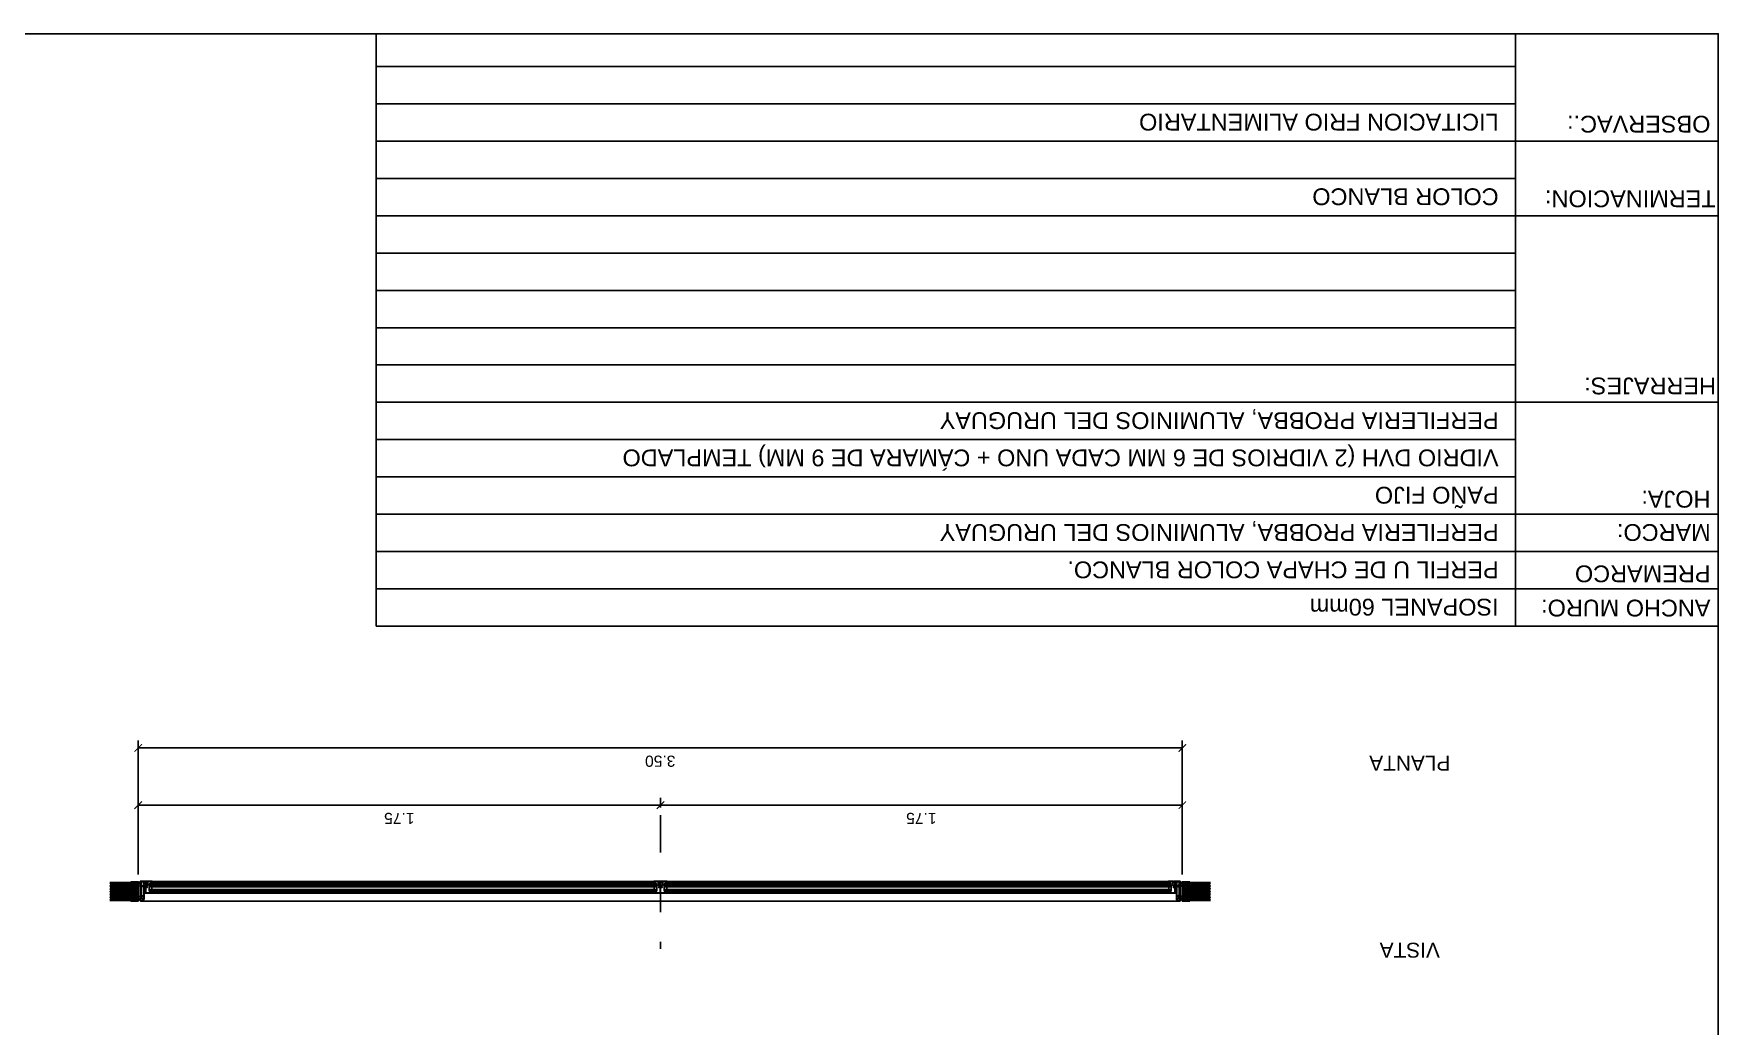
# Model space of a CAD drawing. Header units: millimetres. Extents: x -108.9 to -34.4, y 209.3 to 216.5.
# Drawn here: x -40.05 to -34.41, y 213.15 to 216.48 of the extents above; entities that cross this region are included whole.
import ezdxf

# ---------------------------------------------------------------- set-up
doc = ezdxf.new("R2010")
doc.units = ezdxf.units.MM
doc.linetypes.add('CENTER', pattern=[2, 1.25, -0.25, 0.25, -0.25])
for name, color, linetype in [('25-cotas', 140, 'Continuous'), ('Carpinteria', 1, 'Continuous'), ('PERFILES', 2, 'Continuous'), ('SOLID', 253, 'Continuous'), ('TXT', 3, 'Continuous'), ('V-00', 8, 'Continuous'), ('V-01', 1, 'Continuous')]:
    doc.layers.add(name, color=color, linetype=linetype)
doc.styles.add('arial', font='arial.ttf')
doc.styles.add('DIM', font='arial.ttf')
doc.styles.get("Standard").update_dxf_attribs({"font": 'arial.ttf'})
doc.dimstyles.new('Cota-025', dxfattribs={"dimscale": 25, "dimtxt": 0.0015, "dimasz": 0.001, "dimexe": 0.001, "dimexo": 0.001, "dimgap": 0.001, "dimtad": 1, "dimzin": 4, "dimdsep": 46, "dimtxsty": 'DIM', "dimblk1": 'ARCHTICK', "dimblk2": 'ARCHTICK', "dimsah": 1, "dimcen": 0.0005, "dimclrd": 15, "dimclre": 9, "dimclrt": 140, "dimaunit": 1, "dimadec": 0, "dimazin": 0, "dimtfac": 1, "dimtix": 1, "dimtofl": 0, "dimtmove": 2, "dimatfit": 3, "dimldrblk": 'DOT', "dimfxl": 1, "dimtolj": 1, "dimtzin": 4, "dimarcsym": 0})
pattern_1 = [(360, (-38.10148987, 213.93757227), (0.00021875, 0.0004375), [0, -0.0004375])]
pattern_2 = [(270, (0, 0), (0.002749630645, -0.0047625), [0.003175, -0.00635]), (30, (0, 0), (0.002749630663, 0.00476249999), [0.003175, -0.00635]), (330, (0, 0), (0.005499261308, -1e-11), [-0.00635, 0.003175])]

# ---------------------------------------------------------------- blocks, each defined once
blk = doc.blocks.new('11362366')
at = {"layer": 'PERFILES'}
for points in [[(375.2, 97.6, 0.017126), (374.9, 100.5, 0.051213), (373.6, 105.3, 0.067048), (372.1, 108.1, 0.236888), (368.5, 110), (350.2, 110, -0.414214), (349.2, 111), (349.2, 136.9, 0.310312), (348.9, 137.2), (345.5, 137.2, 0.414214), (345.2, 136.9), (345.2, 135.9, 0.414214), (346.1, 135), (346.1, 135.7, -0.414214), (346.4, 136), (347.9, 136, -0.414214), (348.2, 135.7), (348.2, 130.8, -0.414214), (347.9, 130.5), (346.4, 130.5, -0.414214), (346.1, 130.8), (346.1, 131.5, 0.414214), (345.2, 130.6), (345.2, 129.5, 0.414214), (345.5, 129.2), (347.8, 129.2, -0.414214), (348.1, 128.9), (348.1, 115.2), (334.8, 115.2), (334.5, 115.5), (334.2, 115.2), (333.2, 115.2), (332.9, 115.5), (332.6, 115.2), (330.5, 115.2, -0.414214), (330.2, 115.5), (330.2, 119.9, 0.414214), (329.9, 120.2), (327.9, 120.2, 0.198912), (327.6, 120.1), (326.9, 119.4, 0.188115), (326.7, 118.9, 0.376845), (327.4, 118.2), (328.6, 118.2, -0.414214), (328.9, 117.9), (328.9, 115.5, -0.414214), (328.6, 115.2), (310.8, 115.2, -0.414214), (310.5, 115.5), (310.5, 117.9, -0.414214), (310.8, 118.2), (312, 118.2, 0.380473), (312.7, 118.9), (312.7, 118.9, 0.188115), (312.5, 119.4), (311.8, 120.1, 0.198912), (311.6, 120.2), (309.5, 120.2, 0.414214), (309.2, 119.9), (309.2, 97.3), (316.1, 97.3), (316.1, 91.3), (311.2, 91.3), (311.2, 90.2), (317.2, 90.2), (317.2, 90.7), (319.2, 90.7), (319.2, 91.8), (317.2, 91.8), (317.2, 97.3), (324.4, 97.3), (324.7, 97), (325, 97.3), (325.5, 97.3), (325.8, 97), (326.1, 97.3), (357.2, 97.3), (358.4, 97.3), (358.7, 97), (359, 97.3), (359.5, 97.3), (359.8, 97), (360.1, 97.3), (367.2, 97.3), (367.2, 91.8), (365.2, 91.8), (365.2, 90.7), (367.2, 90.7), (367.2, 90.2), (373.2, 90.2), (373.2, 91.3), (368.3, 91.3), (368.3, 97.3), (374.9, 97.3, 0.439514)], [(311.3, 114.1), (310.3, 113.1), (310.3, 110), (312.5, 110), (312.5, 108.9), (310.3, 108.9), (310.3, 98.4), (357.2, 98.4), (374.1, 98.4, 0.011867), (373.8, 100.3, 0.051213), (372.6, 104.9, 0.067), (371.2, 107.4, 0.236741), (368.5, 108.9), (368.2, 108.9), (368.2, 107.5), (367.1, 107.5), (367.1, 108.9), (348.1, 108.9), (348.1, 113.1), (347.1, 114.1)]]:
    blk.add_lwpolyline(points, format="xyb", close=True, dxfattribs=at)
blk = doc.blocks.new('_ArchTick')
at = {"color": 0, "linetype": 'ByBlock', "const_width": 0.15}
blk.add_lwpolyline([(-0.5, -0.5), (0.5, 0.5)], dxfattribs=at)
blk = doc.blocks.new('*D37')
at = {"layer": '25-cotas', "color": 9, "lineweight": -2, "transparency": 16777216}
for p, q in [((-39.7033, 213.6589), (-39.7033, 214.1079)), ((-36.2033, 213.6589), (-36.2033, 214.1079))]:
    blk.add_line(p, q, dxfattribs=at)
at = {"layer": '25-cotas', "color": 15, "lineweight": -2, "transparency": 16777216}
blk.add_line((-36.2033, 214.0829), (-39.7033, 214.0829), dxfattribs=at)
at = {"layer": 'DEFPOINTS', "color": 0, "transparency": 16777216}
for p in [(-39.7033, 214.0829), (-39.7033, 213.6339), (-36.2033, 213.6339)]:
    blk.add_point(p, dxfattribs=at)
at = {"layer": '25-cotas', "color": 15, "lineweight": -2, "transparency": 16777216, "xscale": 0.025, "yscale": 0.025, "zscale": 0.025, "rotation": 180}
blk.add_blockref('_ArchTick', (-39.7033, 214.0829), dxfattribs=at)
at = {"layer": '25-cotas', "color": 15, "lineweight": -2, "transparency": 16777216, "xscale": 0.025, "yscale": 0.025, "zscale": 0.025}
blk.add_blockref('_ArchTick', (-36.2033, 214.0829), dxfattribs=at)
at = {"layer": '25-cotas', "color": 140, "transparency": 16777216, "insert": (-37.9533, 214.0387), "char_height": 0.0375, "attachment_point": 5, "rotation": 180, "style": 'DIM'}
blk.add_mtext('\\A1;3.50', dxfattribs=at)
blk = doc.blocks.new('_Dot')
at = {"color": 0, "linetype": 'ByBlock', "lineweight": -2}
blk.add_line((-0.5, 0), (-1, 0), dxfattribs=at)
at = {"color": 0, "linetype": 'ByBlock', "const_width": 0.5}
blk.add_lwpolyline([(-0.25, 0, 1), (0.25, 0, 1)], format="xyb", close=True, dxfattribs=at)
blk = doc.blocks.new('*D38')
at = {"layer": '25-cotas', "color": 9, "lineweight": -2, "transparency": 16777216}
for p, q in [((-39.7033, 213.9084), (-39.7033, 213.9161)), ((-37.9528, 213.883), (-37.9528, 213.9161))]:
    blk.add_line(p, q, dxfattribs=at)
at = {"layer": '25-cotas', "color": 15, "lineweight": -2, "transparency": 16777216}
blk.add_line((-37.9528, 213.8911), (-39.7033, 213.8911), dxfattribs=at)
at = {"layer": 'DEFPOINTS', "color": 0, "transparency": 16777216}
for p in [(-39.7033, 213.8911), (-39.7033, 213.8834), (-37.9528, 213.858)]:
    blk.add_point(p, dxfattribs=at)
at = {"layer": '25-cotas', "color": 15, "lineweight": -2, "transparency": 16777216, "xscale": 0.025, "yscale": 0.025, "zscale": 0.025, "rotation": 180}
blk.add_blockref('_ArchTick', (-39.7033, 213.8911), dxfattribs=at)
at = {"layer": '25-cotas', "color": 15, "lineweight": -2, "transparency": 16777216, "xscale": 0.025, "yscale": 0.025, "zscale": 0.025}
blk.add_blockref('_ArchTick', (-37.9528, 213.8911), dxfattribs=at)
at = {"layer": '25-cotas', "color": 140, "transparency": 16777216, "insert": (-38.828, 213.8469), "char_height": 0.0375, "attachment_point": 5, "rotation": 180, "style": 'DIM'}
blk.add_mtext('\\A1;1.75', dxfattribs=at)
blk = doc.blocks.new('*D39')
at = {"layer": '25-cotas', "color": 9, "lineweight": -2, "transparency": 16777216}
for p, q in [((-37.9528, 213.883), (-37.9528, 213.9161)), ((-36.2033, 213.883), (-36.2033, 213.9161))]:
    blk.add_line(p, q, dxfattribs=at)
at = {"layer": '25-cotas', "color": 15, "lineweight": -2, "transparency": 16777216}
blk.add_line((-37.9528, 213.8911), (-36.2033, 213.8911), dxfattribs=at)
at = {"layer": 'DEFPOINTS', "color": 0, "transparency": 16777216}
for p in [(-36.2033, 213.8911), (-37.9528, 213.858), (-36.2033, 213.858)]:
    blk.add_point(p, dxfattribs=at)
at = {"layer": '25-cotas', "color": 15, "lineweight": -2, "transparency": 16777216, "xscale": 0.025, "yscale": 0.025, "zscale": 0.025, "rotation": 180}
blk.add_blockref('_ArchTick', (-37.9528, 213.8911), dxfattribs=at)
at = {"layer": '25-cotas', "color": 15, "lineweight": -2, "transparency": 16777216, "xscale": 0.025, "yscale": 0.025, "zscale": 0.025}
blk.add_blockref('_ArchTick', (-36.2033, 213.8911), dxfattribs=at)
at = {"layer": '25-cotas', "color": 140, "transparency": 16777216, "insert": (-37.078, 213.8469), "char_height": 0.0375, "attachment_point": 5, "rotation": 180, "style": 'DIM'}
blk.add_mtext('\\A1;1.75', dxfattribs=at)

msp = doc.modelspace()

# ---------------------------------------------------------------- hatches: boundary and pattern name
at = {"layer": 'Carpinteria'}
h = msp.add_hatch(dxfattribs=at)
h.set_pattern_fill('DOTS', color=9, scale=0.007, angle=360, style=0)
h.set_pattern_definition([(360, (-39.82758987, 213.93757227), (0.00021875, 0.0004375), [0, -0.0004375])])
h.paths.add_polyline_path([(-39.6553, 213.601, -0.056079), (-39.6543, 213.6019), (-39.6581, 213.6019), (-39.658, 213.6017, -0.218221), (-39.6577, 213.601)])
h.paths.add_polyline_path([(-39.6562, 213.5999, -0.053621), (-39.6553, 213.601), (-39.6577, 213.601, -0.176262), (-39.6579, 213.6004), (-39.6579, 213.6002), (-39.6582, 213.6002, -0.074558), (-39.6585, 213.6001), (-39.6583, 213.5996, -0.198912), (-39.6576, 213.5999), (-39.6566, 213.5999)])
h.paths.add_polyline_path([(-39.6563, 213.5996, -0.013126), (-39.6562, 213.5999), (-39.6566, 213.5999, -0.414214)])
h = msp.add_hatch(dxfattribs=at)
h.set_pattern_fill('DOTS', color=9, scale=0.007, angle=360, style=0)
h.set_pattern_definition(pattern_1)
h.paths.add_polyline_path([(-37.9763, 213.601, 0.056079), (-37.9774, 213.6019), (-37.9735, 213.6019), (-37.9736, 213.6017, 0.218221), (-37.9739, 213.601)])
h.paths.add_polyline_path([(-37.9755, 213.5999, 0.053621), (-37.9763, 213.601), (-37.9739, 213.601, 0.176262), (-37.9737, 213.6004), (-37.9737, 213.6002), (-37.9734, 213.6002, 0.074558), (-37.9732, 213.6001), (-37.9734, 213.5996, 0.198912), (-37.974, 213.5999), (-37.975, 213.5999)])
h.paths.add_polyline_path([(-37.9753, 213.5996, 0.013126), (-37.9755, 213.5999), (-37.975, 213.5999, 0.414214)])
h = msp.add_hatch(dxfattribs=at)
h.set_pattern_fill('DOTS', color=9, scale=0.007, angle=360, style=0)
h.set_pattern_definition(pattern_1)
h.paths.add_polyline_path([(-37.9292, 213.601, -0.056079), (-37.9282, 213.6019), (-37.932, 213.6019), (-37.9319, 213.6017, -0.218221), (-37.9316, 213.601)])
h.paths.add_polyline_path([(-37.9301, 213.5999, -0.053621), (-37.9292, 213.601), (-37.9316, 213.601, -0.176262), (-37.9318, 213.6004), (-37.9318, 213.6002), (-37.9321, 213.6002, -0.074558), (-37.9324, 213.6001), (-37.9322, 213.5996, -0.198912), (-37.9315, 213.5999), (-37.9305, 213.5999)])
h.paths.add_polyline_path([(-37.9302, 213.5996, -0.013126), (-37.9301, 213.5999), (-37.9305, 213.5999, -0.414214)])
h = msp.add_hatch(dxfattribs=at)
h.set_pattern_fill('DOTS', color=9, scale=0.007, angle=360, style=0)
h.set_pattern_definition([(180, (-36.0790448, 213.93757227), (-0.00021875, 0.0004375), [0, -0.0004375])])
h.paths.add_polyline_path([(-36.2513, 213.601, 0.056079), (-36.2524, 213.6019), (-36.2485, 213.6019), (-36.2486, 213.6017, 0.218221), (-36.2489, 213.601)])
h.paths.add_polyline_path([(-36.2505, 213.5999, 0.053621), (-36.2513, 213.601), (-36.2489, 213.601, 0.176262), (-36.2487, 213.6004), (-36.2487, 213.6002), (-36.2484, 213.6002, 0.074558), (-36.2482, 213.6001), (-36.2484, 213.5996, 0.198912), (-36.249, 213.5999), (-36.25, 213.5999)])
h.paths.add_polyline_path([(-36.2503, 213.5996, 0.013126), (-36.2505, 213.5999), (-36.25, 213.5999, 0.414214)])
at = {"layer": 'SOLID'}
msp.add_hatch(color=256, dxfattribs=at).paths.add_polyline_path([(-39.6753, 213.6325), (-39.6757, 213.6332, 0.414214), (-39.6759, 213.6332), (-39.6774, 213.6324, 0.767327), (-39.6771, 213.6314), (-39.6722, 213.6314), (-39.6722, 213.623), (-39.6751, 213.623, 0.217121), (-39.6766, 213.6223), (-39.6781, 213.6206, 0.320103), (-39.6781, 213.62), (-39.6765, 213.6172, 1), (-39.6755, 213.6178), (-39.6768, 213.6199, -0.320103), (-39.6767, 213.6205), (-39.6758, 213.6215, -0.217121), (-39.675, 213.6219), (-39.6711, 213.6219), (-39.6711, 213.6343, -0.414214), (-39.6706, 213.6348), (-39.6578, 213.6348, -0.414214), (-39.6573, 213.6343), (-39.6573, 213.6301, -0.414214), (-39.6576, 213.6298), (-39.6639, 213.6298, 0.414214), (-39.6642, 213.6295), (-39.6642, 213.6289, 0.414214), (-39.6639, 213.6286), (-39.6582, 213.6286, -0.668179), (-39.658, 213.628), (-39.6581, 213.6279, 0.668179), (-39.6579, 213.6274), (-39.6565, 213.6274, 0.414214), (-39.6562, 213.6277), (-39.6562, 213.6356, 0.414214), (-39.6565, 213.6359), (-39.6719, 213.6359, 0.414214), (-39.6722, 213.6356), (-39.6722, 213.635), (-39.6729, 213.635, 0.414214), (-39.6731, 213.6348), (-39.6731, 213.6342, 0.414214), (-39.6729, 213.634), (-39.6722, 213.634), (-39.6722, 213.6325)])
at = {"layer": 'V-00'}
h = msp.add_hatch(dxfattribs=at)
h.set_pattern_fill('HONEY', color=256, scale=0.001, angle=90, style=0)
h.set_pattern_definition(pattern_2)
h.paths.add_polyline_path([(-39.7979, 213.5729), (-39.7303, 213.5729), (-39.7303, 213.5739), (-39.7063, 213.5739), (-39.7063, 213.6299), (-39.7303, 213.6299), (-39.7303, 213.6309), (-39.7979, 213.6309)])
h = msp.add_hatch(dxfattribs=at)
h.set_pattern_fill('HONEY', color=256, scale=0.001, angle=90, style=0)
h.set_pattern_definition(pattern_2)
h.paths.add_polyline_path([(-36.1087, 213.5729), (-36.1763, 213.5729), (-36.1763, 213.5739), (-36.2003, 213.5739), (-36.2003, 213.6299), (-36.1763, 213.6299), (-36.1763, 213.6309), (-36.1087, 213.6309)])

# ---------------------------------------------------------------- linework, layer by layer
at = {"layer": 'Carpinteria', "color": 9}
for p, q in [((-39.6928, 213.5784), (-39.6928, 213.6344)), ((-36.2138, 213.5784), (-36.2138, 213.6344)), ((-39.6973, 213.6182), (-39.6973, 213.6215)), ((-39.6973, 213.5842), (-39.6973, 213.5875)), ((-39.6962, 213.6159), (-39.6962, 213.6239)), ((-39.694, 213.6219), (-39.6962, 213.6219)), ((-39.694, 213.6178), (-39.6962, 213.6178)), ((-39.6962, 213.5819), (-39.6962, 213.5899)), ((-39.694, 213.5879), (-39.6962, 213.5879)), ((-39.694, 213.5838), (-39.6962, 213.5838)), ((-39.6928, 213.6219), (-39.6948, 213.6219)), ((-39.6928, 213.6178), (-39.6948, 213.6178)), ((-39.6928, 213.5879), (-39.6948, 213.5879)), ((-39.6928, 213.5838), (-39.6948, 213.5838)), ((-39.6928, 213.6199), (-39.6928, 213.6219)), ((-39.6928, 213.6199), (-39.6928, 213.6178)), ((-39.6928, 213.5859), (-39.6928, 213.5879)), ((-39.6928, 213.5859), (-39.6928, 213.5838)), ((-39.6899, 213.6208), (-39.6905, 213.6213)), ((-39.6899, 213.6189), (-39.6905, 213.6184)), ((-39.6899, 213.5868), (-39.6905, 213.5873)), ((-39.6899, 213.5849), (-39.6905, 213.5844)), ((-39.6663, 213.6239), (-37.9653, 213.6239)), ((-39.6663, 213.6239), (-39.6663, 213.6029)), ((-39.6663, 213.6229), (-37.9653, 213.6229)), ((-39.6663, 213.6219), (-37.9653, 213.6219)), ((-39.6663, 213.6209), (-37.9653, 213.6209)), ((-39.6663, 213.6199), (-37.9653, 213.6199)), ((-39.6663, 213.6189), (-37.9653, 213.6189)), ((-37.9653, 213.6179), (-39.6663, 213.6179)), ((-37.9653, 213.6089), (-39.6663, 213.6089)), ((-39.6663, 213.6079), (-37.9653, 213.6079)), ((-39.6663, 213.6069), (-37.9653, 213.6069)), ((-39.6663, 213.6059), (-37.9653, 213.6059)), ((-39.6663, 213.6049), (-37.9653, 213.6049)), ((-39.6663, 213.6039), (-37.9653, 213.6039)), ((-39.6663, 213.6029), (-37.9653, 213.6029)), ((-39.6583, 213.5996), (-39.6585, 213.6002)), ((-39.6576, 213.6179), (-39.6576, 213.6089)), ((-37.974, 213.6179), (-37.974, 213.6089)), ((-37.9734, 213.5996), (-37.9731, 213.6002)), ((-37.9653, 213.6239), (-37.9653, 213.6029)), ((-36.2403, 213.6239), (-37.9402, 213.6239)), ((-37.9402, 213.6239), (-37.9402, 213.6029)), ((-36.2403, 213.6229), (-37.9402, 213.6229)), ((-36.2403, 213.6219), (-37.9402, 213.6219)), ((-36.2403, 213.6209), (-37.9402, 213.6209)), ((-36.2403, 213.6199), (-37.9402, 213.6199)), ((-36.2403, 213.6189), (-37.9402, 213.6189)), ((-36.2403, 213.6179), (-37.9402, 213.6179)), ((-36.2403, 213.6089), (-37.9402, 213.6089)), ((-36.2403, 213.6079), (-37.9402, 213.6079)), ((-36.2403, 213.6069), (-37.9402, 213.6069)), ((-36.2403, 213.6059), (-37.9402, 213.6059)), ((-36.2403, 213.6049), (-37.9402, 213.6049)), ((-36.2403, 213.6039), (-37.9402, 213.6039)), ((-36.2403, 213.6029), (-37.9402, 213.6029)), ((-37.9322, 213.5996), (-37.9324, 213.6002)), ((-37.9315, 213.6179), (-37.9315, 213.6079)), ((-36.249, 213.6179), (-36.249, 213.6089)), ((-36.2484, 213.5996), (-36.2481, 213.6002)), ((-36.2403, 213.6239), (-36.2403, 213.6029)), ((-36.2168, 213.6208), (-36.2161, 213.6213)), ((-36.2168, 213.6189), (-36.2161, 213.6184)), ((-36.2168, 213.5868), (-36.2161, 213.5873)), ((-36.2168, 213.5849), (-36.2161, 213.5844)), ((-36.2138, 213.6219), (-36.2118, 213.6219)), ((-36.2138, 213.6199), (-36.2138, 213.6219)), ((-36.2138, 213.6199), (-36.2138, 213.6178)), ((-36.2138, 213.6178), (-36.2118, 213.6178)), ((-36.2138, 213.5879), (-36.2118, 213.5879)), ((-36.2138, 213.5859), (-36.2138, 213.5879)), ((-36.2138, 213.5859), (-36.2138, 213.5838)), ((-36.2138, 213.5838), (-36.2118, 213.5838)), ((-36.2126, 213.6219), (-36.2104, 213.6219)), ((-36.2126, 213.6178), (-36.2104, 213.6178)), ((-36.2126, 213.5879), (-36.2104, 213.5879)), ((-36.2126, 213.5838), (-36.2104, 213.5838)), ((-36.2104, 213.6159), (-36.2104, 213.6239)), ((-36.2104, 213.5819), (-36.2104, 213.5899)), ((-36.2093, 213.6182), (-36.2093, 213.6215)), ((-36.2093, 213.5842), (-36.2093, 213.5875))]:
    msp.add_line(p, q, dxfattribs=at)
at = {"layer": 'Carpinteria'}
for p, q in [((-39.6722, 213.6358), (-37.9753, 213.6358)), ((-36.2344, 213.6358), (-37.9303, 213.6358)), ((-39.6566, 213.5999), (-37.9755, 213.5999)), ((-37.975, 213.5959), (-39.6566, 213.5959)), ((-37.9755, 213.6294), (-39.6557, 213.6294)), ((-36.25, 213.5999), (-37.9305, 213.5999)), ((-36.25, 213.5959), (-37.9305, 213.5959)), ((-36.2509, 213.6294), (-37.9301, 213.6294)), ((-39.6959, 213.5699), (-36.2107, 213.5699))]:
    msp.add_line(p, q, dxfattribs=at)
at = {"layer": 'Carpinteria', "color": 2}
for points in [[(-39.7283, 213.6339), (-39.7033, 213.6339), (-39.7033, 213.5699), (-39.7283, 213.5699), (-39.7283, 213.5709), (-39.7043, 213.5709), (-39.7043, 213.6329), (-39.7283, 213.6329), (-39.7283, 213.6339)], [(-36.1783, 213.6339), (-36.2033, 213.6339), (-36.2033, 213.5699), (-36.1783, 213.5699), (-36.1783, 213.5709), (-36.2023, 213.5709), (-36.2023, 213.6329), (-36.1783, 213.6329), (-36.1783, 213.6339)], [(-39.7303, 213.6309), (-39.7053, 213.6309), (-39.7053, 213.5729), (-39.7303, 213.5729), (-39.7303, 213.5739), (-39.7063, 213.5739), (-39.7063, 213.6299), (-39.7303, 213.6299), (-39.7303, 213.6309)], [(-36.1763, 213.6309), (-36.2013, 213.6309), (-36.2013, 213.5729), (-36.1763, 213.5729), (-36.1763, 213.5739), (-36.2003, 213.5739), (-36.2003, 213.6299), (-36.1763, 213.6299), (-36.1763, 213.6309)]]:
    msp.add_lwpolyline(points, dxfattribs=at)
at = {"layer": 'Carpinteria', "color": 9}
for points in [[(-39.6948, 213.6344), (-39.6849, 213.6344), (-39.6849, 213.5784), (-39.6948, 213.5784)], [(-36.2118, 213.6344), (-36.2217, 213.6344), (-36.2217, 213.5784), (-36.2118, 213.5784)]]:
    msp.add_lwpolyline(points, close=True, dxfattribs=at)
for points in [[(-39.6609, 213.6239, -0.911943), (-39.6616, 213.6236), (-39.6629, 213.6259, 0.275929), (-39.663, 213.626), (-39.6651, 213.626, -0.916571), (-39.6653, 213.6277), (-39.6597, 213.6284, -0.527157), (-39.6596, 213.6283), (-39.6598, 213.6275, 0.485366), (-39.6597, 213.6274), (-39.6558, 213.6274, 0.507097), (-39.6557, 213.6275), (-39.6561, 213.6287, -1.032778), (-39.6552, 213.629), (-39.6535, 213.6231, -1), (-39.6543, 213.6229), (-39.6553, 213.6259, 0.327055), (-39.6554, 213.626), (-39.6577, 213.626, 0.507097), (-39.6578, 213.6259), (-39.6571, 213.6239, -0.911943), (-39.6579, 213.6236), (-39.6591, 213.626, 0.275929), (-39.6592, 213.626), (-39.6614, 213.626, 0.507097), (-39.6615, 213.6259)], [(-39.6583, 213.6028), (-39.6579, 213.6013), (-39.6579, 213.6002), (-39.6594, 213.6002, 0.414214), (-39.6597, 213.5999), (-39.6597, 213.5987), (-39.6584, 213.5987, -0.878927), (-39.6583, 213.5977), (-39.6602, 213.5972, -0.129412), (-39.6604, 213.5972), (-39.6623, 213.5977, -0.878927), (-39.6622, 213.5987), (-39.6609, 213.5987), (-39.6609, 213.5999, 0.414214), (-39.6612, 213.6002), (-39.6639, 213.6002, -0.414214), (-39.6642, 213.6005), (-39.6642, 213.6012), (-39.6646, 213.6026, -1), (-39.6637, 213.6028), (-39.6633, 213.6012), (-39.6624, 213.6012), (-39.6628, 213.6026, -1), (-39.6619, 213.6028), (-39.6615, 213.6012), (-39.6606, 213.6012), (-39.661, 213.6026, -1), (-39.6601, 213.6028), (-39.6597, 213.6012), (-39.6588, 213.6012), (-39.6592, 213.6026, -1)], [(-37.9707, 213.6239, 0.911943), (-37.97, 213.6236), (-37.9687, 213.6259, -0.275929), (-37.9686, 213.626), (-37.9665, 213.626, 0.916571), (-37.9664, 213.6277), (-37.972, 213.6284, 0.527157), (-37.9721, 213.6283), (-37.9719, 213.6275, -0.485366), (-37.972, 213.6274), (-37.9758, 213.6274, -0.507097), (-37.9759, 213.6275), (-37.9755, 213.6287, 1.032778), (-37.9764, 213.629), (-37.9781, 213.6231, 1), (-37.9773, 213.6229), (-37.9764, 213.6259, -0.327055), (-37.9763, 213.626), (-37.974, 213.626, -0.507097), (-37.9739, 213.6259), (-37.9745, 213.6239, 0.911943), (-37.9738, 213.6236), (-37.9725, 213.626, -0.275929), (-37.9724, 213.626), (-37.9702, 213.626, -0.507097), (-37.9701, 213.6259)], [(-37.9733, 213.6028), (-37.9737, 213.6013), (-37.9737, 213.6002), (-37.9723, 213.6002, -0.414214), (-37.972, 213.5999), (-37.972, 213.5987), (-37.9732, 213.5987, 0.878927), (-37.9733, 213.5977), (-37.9714, 213.5972, 0.129412), (-37.9712, 213.5972), (-37.9693, 213.5977, 0.878927), (-37.9694, 213.5987), (-37.9708, 213.5987), (-37.9708, 213.5999, -0.414214), (-37.9705, 213.6002), (-37.9677, 213.6002, 0.414214), (-37.9674, 213.6005), (-37.9674, 213.6012), (-37.967, 213.6026, 1), (-37.9679, 213.6028), (-37.9683, 213.6012), (-37.9692, 213.6012), (-37.9688, 213.6026, 1), (-37.9697, 213.6028), (-37.9701, 213.6012), (-37.971, 213.6012), (-37.9706, 213.6026, 1), (-37.9715, 213.6028), (-37.9719, 213.6012), (-37.9728, 213.6012), (-37.9724, 213.6026, 1)], [(-37.9348, 213.6239, -0.911943), (-37.9355, 213.6236), (-37.9368, 213.6259, 0.275929), (-37.9369, 213.626), (-37.939, 213.626, -0.916571), (-37.9392, 213.6277), (-37.9336, 213.6284, -0.527157), (-37.9335, 213.6283), (-37.9337, 213.6275, 0.485366), (-37.9336, 213.6274), (-37.9297, 213.6274, 0.507097), (-37.9296, 213.6275), (-37.93, 213.6287, -1.032778), (-37.9291, 213.629), (-37.9274, 213.6231, -1), (-37.9282, 213.6229), (-37.9292, 213.6259, 0.327055), (-37.9293, 213.626), (-37.9316, 213.626, 0.507097), (-37.9317, 213.6259), (-37.931, 213.6239, -0.911943), (-37.9318, 213.6236), (-37.933, 213.626, 0.275929), (-37.9331, 213.626), (-37.9353, 213.626, 0.507097), (-37.9354, 213.6259)], [(-37.9322, 213.6028), (-37.9318, 213.6013), (-37.9318, 213.6002), (-37.9333, 213.6002, 0.414214), (-37.9336, 213.5999), (-37.9336, 213.5987), (-37.9323, 213.5987, -0.878927), (-37.9322, 213.5977), (-37.9341, 213.5972, -0.129412), (-37.9343, 213.5972), (-37.9362, 213.5977, -0.878927), (-37.9361, 213.5987), (-37.9348, 213.5987), (-37.9348, 213.5999, 0.414214), (-37.9351, 213.6002), (-37.9378, 213.6002, -0.414214), (-37.9381, 213.6005), (-37.9381, 213.6012), (-37.9385, 213.6026, -1), (-37.9376, 213.6028), (-37.9372, 213.6012), (-37.9363, 213.6012), (-37.9367, 213.6026, -1), (-37.9358, 213.6028), (-37.9354, 213.6012), (-37.9345, 213.6012), (-37.9349, 213.6026, -1), (-37.934, 213.6028), (-37.9336, 213.6012), (-37.9327, 213.6012), (-37.9331, 213.6026, -1)], [(-36.2457, 213.6239, 0.911943), (-36.245, 213.6236), (-36.2437, 213.6259, -0.275929), (-36.2436, 213.626), (-36.2415, 213.626, 0.916571), (-36.2414, 213.6277), (-36.247, 213.6284, 0.527157), (-36.2471, 213.6283), (-36.2469, 213.6275, -0.485366), (-36.247, 213.6274), (-36.2508, 213.6274, -0.507097), (-36.2509, 213.6275), (-36.2505, 213.6287, 1.032778), (-36.2514, 213.629), (-36.2531, 213.6231, 1), (-36.2523, 213.6229), (-36.2514, 213.6259, -0.327055), (-36.2513, 213.626), (-36.249, 213.626, -0.507097), (-36.2489, 213.6259), (-36.2495, 213.6239, 0.911943), (-36.2488, 213.6236), (-36.2475, 213.626, -0.275929), (-36.2474, 213.626), (-36.2452, 213.626, -0.507097), (-36.2451, 213.6259)], [(-36.2483, 213.6028), (-36.2487, 213.6013), (-36.2487, 213.6002), (-36.2473, 213.6002, -0.414214), (-36.247, 213.5999), (-36.247, 213.5987), (-36.2482, 213.5987, 0.878927), (-36.2483, 213.5977), (-36.2464, 213.5972, 0.129412), (-36.2462, 213.5972), (-36.2443, 213.5977, 0.878927), (-36.2444, 213.5987), (-36.2458, 213.5987), (-36.2458, 213.5999, -0.414214), (-36.2455, 213.6002), (-36.2427, 213.6002, 0.414214), (-36.2424, 213.6005), (-36.2424, 213.6012), (-36.242, 213.6026, 1), (-36.2429, 213.6028), (-36.2433, 213.6012), (-36.2442, 213.6012), (-36.2438, 213.6026, 1), (-36.2447, 213.6028), (-36.2451, 213.6012), (-36.246, 213.6012), (-36.2456, 213.6026, 1), (-36.2465, 213.6028), (-36.2469, 213.6012), (-36.2478, 213.6012), (-36.2474, 213.6026, 1)]]:
    msp.add_lwpolyline(points, format="xyb", close=True, dxfattribs=at)
for centre, radius, start, end in [((-39.6908, 213.6199), 0.00677, 143.7885, 165.5867), ((-39.6908, 213.6199), 0.00677, 194.4133, 216.2115), ((-39.6908, 213.5859), 0.00677, 143.7885, 165.5867), ((-39.6908, 213.5859), 0.00677, 194.4133, 216.2115), ((-39.6912, 213.6219), 0.00157, 48.7366, 180), ((-39.6912, 213.6178), 0.00157, 180, 311.2634), ((-39.6912, 213.5879), 0.00157, 48.7366, 180), ((-39.6912, 213.5838), 0.00157, 180, 311.2634), ((-39.69, 213.6199), 0.00147, 107.7186, 183.0958), ((-39.69, 213.6198), 0.00147, 176.9042, 252.2814), ((-39.69, 213.5859), 0.00147, 107.7186, 183.0958), ((-39.69, 213.5858), 0.00147, 176.9042, 252.2814), ((-39.6907, 213.6222), 0.000965, 287.283, 57.1853), ((-39.6907, 213.6175), 0.000965, 302.8147, 72.717), ((-39.6907, 213.5882), 0.000965, 287.283, 57.1853), ((-39.6907, 213.5835), 0.000965, 302.8147, 72.717), ((-39.6903, 213.6198), 0.00103, 1.124, 66.9914), ((-39.6903, 213.6199), 0.00103, 293.0086, 358.876), ((-39.6903, 213.5858), 0.00103, 1.124, 66.9914), ((-39.6903, 213.5859), 0.00103, 293.0086, 358.876), ((-39.6505, 213.5967), 0.00648, 125.3015, 153.4256), ((-37.9811, 213.5967), 0.00648, 26.5744, 76.0499), ((-37.9244, 213.5967), 0.00648, 103.9501, 153.4256), ((-36.2561, 213.5967), 0.00648, 26.5744, 54.6985), ((-36.2164, 213.6198), 0.00103, 113.0086, 178.876), ((-36.2164, 213.6199), 0.00103, 181.124, 246.9914), ((-36.2164, 213.5858), 0.00103, 113.0086, 178.876), ((-36.2164, 213.5859), 0.00103, 181.124, 246.9914), ((-36.2159, 213.6222), 0.000965, 122.8147, 252.717), ((-36.2159, 213.6175), 0.000965, 107.283, 237.1853), ((-36.2159, 213.5882), 0.000965, 122.8147, 252.717), ((-36.2159, 213.5835), 0.000965, 107.283, 237.1853), ((-36.2154, 213.6219), 0.00157, 0, 131.2634), ((-36.2154, 213.6178), 0.00157, 228.7366, 0), ((-36.2154, 213.5879), 0.00157, 0, 131.2634), ((-36.2154, 213.5838), 0.00157, 228.7366, 0), ((-36.2167, 213.6199), 0.00147, 356.9042, 72.2814), ((-36.2167, 213.6198), 0.00147, 287.7186, 3.0958), ((-36.2167, 213.5859), 0.00147, 356.9042, 72.2814), ((-36.2167, 213.5858), 0.00147, 287.7186, 3.0958), ((-36.2159, 213.6199), 0.00677, 14.4133, 36.2115), ((-36.2159, 213.6199), 0.00677, 323.7885, 345.5867), ((-36.2159, 213.5859), 0.00677, 14.4133, 36.2115), ((-36.2159, 213.5859), 0.00677, 323.7885, 345.5867)]:
    msp.add_arc(centre, radius, start, end, dxfattribs=at)
at = {"layer": 'DEFPOINTS'}
for points in [[(-42.9065, 216.4768), (-42.9065, 209.3018), (-34.4065, 209.3018), (-34.4065, 216.4768)], [(-34.4065, 216.4768), (-42.9065, 216.4768), (-42.9065, 209.3018), (-34.4065, 209.3018)]]:
    msp.add_lwpolyline(points, close=True, dxfattribs=at)
at = {"layer": 'PERFILES'}
for points in [[(-39.658, 213.628, 0.668179), (-39.6582, 213.6286), (-39.6639, 213.6286, -0.414214), (-39.6642, 213.6289), (-39.6642, 213.6295, -0.414214), (-39.6639, 213.6298), (-39.6576, 213.6298, 0.414214), (-39.6573, 213.6301), (-39.6573, 213.6343, 0.414214), (-39.6578, 213.6348), (-39.6706, 213.6348, 0.414214), (-39.6711, 213.6343), (-39.6711, 213.6219), (-39.675, 213.6219, 0.217121), (-39.6758, 213.6215), (-39.6767, 213.6205, 0.320103), (-39.6768, 213.6199), (-39.6755, 213.6178, -1), (-39.6765, 213.6172), (-39.6781, 213.62, -0.320103), (-39.6781, 213.6206), (-39.6766, 213.6223, -0.217121), (-39.6751, 213.623), (-39.6722, 213.623), (-39.6722, 213.6314), (-39.6771, 213.6314, -0.767327), (-39.6774, 213.6324), (-39.6759, 213.6332, -0.414214), (-39.6757, 213.6332), (-39.6753, 213.6325), (-39.6722, 213.6325), (-39.6722, 213.634), (-39.6729, 213.634, -0.414214), (-39.6731, 213.6342), (-39.6731, 213.6348, -0.414214), (-39.6729, 213.635), (-39.6722, 213.635), (-39.6722, 213.6356, -0.414214), (-39.6719, 213.6359), (-39.6565, 213.6359, -0.414214), (-39.6562, 213.6356), (-39.6562, 213.6277, -0.414214), (-39.6565, 213.6274), (-39.6579, 213.6274, -0.668179), (-39.6581, 213.6279), (-39.658, 213.628), (-39.6581, 213.6279)], [(-37.9737, 213.628, -0.668179), (-37.9734, 213.6286), (-37.9678, 213.6286, 0.414214), (-37.9675, 213.6289), (-37.9675, 213.6295, 0.414214), (-37.9678, 213.6298), (-37.9741, 213.6298, -0.414214), (-37.9744, 213.6301), (-37.9744, 213.6343, -0.414214), (-37.9739, 213.6348), (-37.9611, 213.6348, -0.414214), (-37.9606, 213.6343), (-37.9606, 213.6219), (-37.9566, 213.6219, -0.217121), (-37.9558, 213.6215), (-37.9549, 213.6205, -0.320103), (-37.9549, 213.6199), (-37.9561, 213.6178, 1), (-37.9551, 213.6172), (-37.9535, 213.62, 0.320103), (-37.9536, 213.6206), (-37.955, 213.6223, 0.217121), (-37.9565, 213.623), (-37.9595, 213.623), (-37.9595, 213.6314), (-37.9545, 213.6314, 0.767327), (-37.9542, 213.6324), (-37.9557, 213.6332, 0.414214), (-37.956, 213.6332), (-37.9564, 213.6325), (-37.9595, 213.6325), (-37.9595, 213.634), (-37.9588, 213.634, 0.414214), (-37.9586, 213.6342), (-37.9586, 213.6348, 0.414214), (-37.9588, 213.635), (-37.9595, 213.635), (-37.9595, 213.6356, 0.414214), (-37.9598, 213.6359), (-37.9752, 213.6359, 0.414214), (-37.9755, 213.6356), (-37.9755, 213.6277, 0.414214), (-37.9752, 213.6274), (-37.9738, 213.6274, 0.668179), (-37.9736, 213.6279), (-37.9737, 213.628), (-37.9736, 213.6279)], [(-37.9533, 213.5959), (-37.975, 213.5959, -0.310312), (-37.9753, 213.5962), (-37.9753, 213.5996, -0.414214), (-37.975, 213.5999), (-37.974, 213.5999, -0.414214), (-37.9731, 213.599), (-37.9738, 213.599, 0.414214), (-37.9741, 213.5987), (-37.9741, 213.5972, 0.414214), (-37.9738, 213.5969), (-37.9689, 213.5969, 0.414214), (-37.9686, 213.5972), (-37.9686, 213.5987, 0.414214), (-37.9689, 213.599), (-37.9696, 213.599, -0.414214), (-37.9687, 213.5999), (-37.9676, 213.5999, -0.414214), (-37.9673, 213.5996), (-37.9673, 213.5973, 0.414214), (-37.967, 213.597), (-37.9533, 213.597), (-37.9533, 213.6103), (-37.9536, 213.6106), (-37.9533, 213.6109), (-37.9533, 213.6119), (-37.9536, 213.6122), (-37.9533, 213.6125), (-37.9533, 213.6146, 0.414214), (-37.9536, 213.6149), (-37.958, 213.6149, -0.414214), (-37.9583, 213.6152), (-37.9583, 213.6172, -0.198912), (-37.9582, 213.6174), (-37.9575, 213.6181, -0.188115), (-37.957, 213.6184, -0.376845), (-37.9563, 213.6177), (-37.9563, 213.6165, 0.414214), (-37.956, 213.6162), (-37.9536, 213.6162, 0.414214), (-37.9533, 213.6165), (-37.9533, 213.6343, 0.414214), (-37.9536, 213.6346), (-37.956, 213.6346, 0.414214), (-37.9563, 213.6343), (-37.9563, 213.6331, -0.380473), (-37.957, 213.6324), (-37.957, 213.6324, -0.188115), (-37.9575, 213.6326), (-37.9582, 213.6333, -0.198912), (-37.9583, 213.6335), (-37.9583, 213.6356, -0.414214), (-37.958, 213.6359), (-37.9522, 213.6359)], [(-37.9533, 213.5959), (-37.9305, 213.5959, 0.310312), (-37.9302, 213.5962), (-37.9302, 213.5996, 0.414214), (-37.9305, 213.5999), (-37.9315, 213.5999, 0.414214), (-37.9324, 213.599), (-37.9317, 213.599, -0.414214), (-37.9314, 213.5987), (-37.9314, 213.5972, -0.414214), (-37.9317, 213.5969), (-37.9366, 213.5969, -0.414214), (-37.9369, 213.5972), (-37.9369, 213.5987, -0.414214), (-37.9366, 213.599), (-37.9359, 213.599, 0.414214), (-37.9368, 213.5999), (-37.9379, 213.5999, 0.414214), (-37.9382, 213.5996), (-37.9382, 213.5973, -0.414214), (-37.9385, 213.597), (-37.9522, 213.597), (-37.9522, 213.6103), (-37.9519, 213.6106), (-37.9522, 213.6109), (-37.9522, 213.6119), (-37.9519, 213.6122), (-37.9522, 213.6125), (-37.9522, 213.6146, -0.414214), (-37.9519, 213.6149), (-37.9475, 213.6149, 0.414214), (-37.9472, 213.6152), (-37.9472, 213.6172, 0.198912), (-37.9473, 213.6174), (-37.948, 213.6181, 0.188115), (-37.9485, 213.6184, 0.376845), (-37.9492, 213.6177), (-37.9492, 213.6165, -0.414214), (-37.9495, 213.6162), (-37.9519, 213.6162, -0.414214), (-37.9522, 213.6165), (-37.9522, 213.6343, -0.414214), (-37.9519, 213.6346), (-37.9495, 213.6346, -0.414214), (-37.9492, 213.6343), (-37.9492, 213.6331, 0.380473), (-37.9485, 213.6324), (-37.9485, 213.6324, 0.188115), (-37.948, 213.6326), (-37.9473, 213.6333, 0.198912), (-37.9472, 213.6335), (-37.9472, 213.6356, 0.414214), (-37.9475, 213.6359), (-37.9533, 213.6359)], [(-37.9319, 213.628, 0.668179), (-37.9321, 213.6286), (-37.9378, 213.6286, -0.414214), (-37.9381, 213.6289), (-37.9381, 213.6295, -0.414214), (-37.9378, 213.6298), (-37.9315, 213.6298, 0.414214), (-37.9312, 213.6301), (-37.9312, 213.6343, 0.414214), (-37.9317, 213.6348), (-37.9445, 213.6348, 0.414214), (-37.945, 213.6343), (-37.945, 213.6219), (-37.9489, 213.6219, 0.217121), (-37.9497, 213.6215), (-37.9506, 213.6205, 0.320103), (-37.9507, 213.6199), (-37.9494, 213.6178, -1), (-37.9504, 213.6172), (-37.952, 213.62, -0.320103), (-37.952, 213.6206), (-37.9505, 213.6223, -0.217121), (-37.949, 213.623), (-37.9461, 213.623), (-37.9461, 213.6314), (-37.951, 213.6314, -0.767327), (-37.9513, 213.6324), (-37.9498, 213.6332, -0.414214), (-37.9496, 213.6332), (-37.9492, 213.6325), (-37.9461, 213.6325), (-37.9461, 213.634), (-37.9468, 213.634, -0.414214), (-37.947, 213.6342), (-37.947, 213.6348, -0.414214), (-37.9468, 213.635), (-37.9461, 213.635), (-37.9461, 213.6356, -0.414214), (-37.9458, 213.6359), (-37.9304, 213.6359, -0.414214), (-37.9301, 213.6356), (-37.9301, 213.6277, -0.414214), (-37.9304, 213.6274), (-37.9318, 213.6274, -0.668179), (-37.932, 213.6279), (-37.9319, 213.628), (-37.932, 213.6279)], [(-36.2487, 213.628, -0.668179), (-36.2484, 213.6286), (-36.2428, 213.6286, 0.414214), (-36.2425, 213.6289), (-36.2425, 213.6295, 0.414214), (-36.2428, 213.6298), (-36.2491, 213.6298, -0.414214), (-36.2494, 213.6301), (-36.2494, 213.6343, -0.414214), (-36.2489, 213.6348), (-36.2361, 213.6348, -0.414214), (-36.2356, 213.6343), (-36.2356, 213.6219), (-36.2316, 213.6219, -0.217121), (-36.2308, 213.6215), (-36.2299, 213.6205, -0.320103), (-36.2299, 213.6199), (-36.2311, 213.6178, 1), (-36.2301, 213.6172), (-36.2285, 213.62, 0.320103), (-36.2286, 213.6206), (-36.23, 213.6223, 0.217121), (-36.2315, 213.623), (-36.2345, 213.623), (-36.2345, 213.6314), (-36.2295, 213.6314, 0.767327), (-36.2292, 213.6324), (-36.2307, 213.6332, 0.414214), (-36.231, 213.6332), (-36.2314, 213.6325), (-36.2345, 213.6325), (-36.2345, 213.634), (-36.2338, 213.634, 0.414214), (-36.2336, 213.6342), (-36.2336, 213.6348, 0.414214), (-36.2338, 213.635), (-36.2345, 213.635), (-36.2345, 213.6356, 0.414214), (-36.2348, 213.6359), (-36.2502, 213.6359, 0.414214), (-36.2505, 213.6356), (-36.2505, 213.6277, 0.414214), (-36.2502, 213.6274), (-36.2488, 213.6274, 0.668179), (-36.2486, 213.6279), (-36.2487, 213.628), (-36.2486, 213.6279)]]:
    msp.add_lwpolyline(points, format="xyb", dxfattribs=at)
at = {"layer": 'TXT'}
for p, q in [((-38.9052, 216.4768), (-38.9052, 214.4911)), ((-38.9052, 216.4768), (-38.9052, 214.4911)), ((-35.0869, 214.4911), (-35.0869, 216.4768)), ((-35.0869, 214.4911), (-35.0869, 216.4768)), ((-35.0869, 214.4911), (-35.0869, 216.4768)), ((-35.0869, 216.3668), (-38.9052, 216.3668)), ((-35.0869, 216.2417), (-38.9052, 216.2417)), ((-34.4065, 216.1167), (-38.9052, 216.1167)), ((-35.0869, 215.9916), (-38.9052, 215.9916)), ((-34.4065, 215.8666), (-38.9052, 215.8666)), ((-35.0869, 215.7415), (-38.9052, 215.7415)), ((-35.0869, 215.6165), (-38.9052, 215.6165)), ((-35.0869, 215.4915), (-38.9052, 215.4915)), ((-35.0869, 215.3664), (-38.9052, 215.3664)), ((-34.4065, 215.2414), (-38.9052, 215.2414)), ((-35.0869, 215.1163), (-38.9052, 215.1163)), ((-35.0869, 214.9913), (-38.9052, 214.9913)), ((-35.0869, 214.8662), (-38.9052, 214.8662)), ((-34.4065, 214.8662), (-38.9052, 214.8662)), ((-34.4065, 214.7412), (-38.9052, 214.7412)), ((-34.4065, 214.6162), (-38.9052, 214.6162)), ((-34.4065, 214.4911), (-38.9052, 214.4911))]:
    msp.add_line(p, q, dxfattribs=at)
at = {"layer": 'V-00', "linetype": 'CENTER', "ltscale": 0.1}
msp.add_line((-37.9528, 213.858), (-37.9528, 213.4092), dxfattribs=at)
at = {"layer": 'V-01'}
for p, q in [((-39.7053, 213.6319), (-39.7979, 213.6319)), ((-39.7053, 213.6309), (-39.7979, 213.6309)), ((-39.7064, 213.6319), (-39.7064, 213.6309)), ((-36.2013, 213.6319), (-36.1087, 213.6319)), ((-36.2013, 213.6319), (-36.2013, 213.6309)), ((-36.2013, 213.6309), (-36.1087, 213.6309)), ((-39.7053, 213.5729), (-39.7979, 213.5729)), ((-39.7053, 213.5719), (-39.7979, 213.5719)), ((-39.7064, 213.5719), (-39.7064, 213.5729)), ((-36.2013, 213.5729), (-36.1087, 213.5729)), ((-36.2013, 213.5719), (-36.2013, 213.5729)), ((-36.2013, 213.5719), (-36.1087, 213.5719))]:
    msp.add_line(p, q, dxfattribs=at)

# ---------------------------------------------------------------- block references
at = {"layer": 'SOLID', "yscale": 0.001, "zscale": 0.001}
for p, xscale, rotation in [((-39.7935, 213.9451), 0.001, 270), ((-36.1131, 213.9451), -0.001, 90)]:
    msp.add_blockref('11362366', p, dxfattribs=dict(at, xscale=xscale, rotation=rotation))

# ---------------------------------------------------------------- texts
at = {"layer": '25-cotas', "char_height": 0.05, "width": 1.558581, "attachment_point": 5, "rotation": 180}
for s, insert in [('PLANTA', (-35.4407, 214.0318)), ('VISTA', (-35.4407, 213.4055))]:
    msp.add_mtext(s, dxfattribs=dict(at, insert=insert))
at = {"layer": 'TXT', "style": 'arial'}
for s, height, p in [('LICITACION FRIO ALIMENTARIO', 0.056269, (-35.1429, 216.2086)), ('OBSERVAC.:', 0.05627, (-34.4329, 216.2017)), ('COLOR BLANCO', 0.056269, (-35.1429, 215.9585)), ('TERMINACION:', 0.056269, (-34.4154, 215.9516)), ('HERRAJES:', 0.05627, (-34.4144, 215.3244)), ('PERFILERIA PROBBA, ALUMINIOS DEL URUGUAY', 0.056269, (-35.1429, 215.2082)), ('VIDRIO DVH (2 VIDRIOS DE 6 MM CADA UNO + CÁMARA DE 9 MM) TEMPLADO ', 0.056269, (-35.1429, 215.0832)), ('PAÑO FIJO', 0.05627, (-35.1429, 214.9581)), ('HOJA:', 0.05627, (-34.4329, 214.9447)), ('PERFILERIA PROBBA, ALUMINIOS DEL URUGUAY', 0.056269, (-35.1429, 214.8331)), ('MARCO:', 0.05627, (-34.4319, 214.8331)), ('PERFIL U DE CHAPA COLOR BLANCO.', 0.056269, (-35.1429, 214.708)), ('PREMARCO', 0.05627, (-34.4329, 214.6946)), ('ISOPANEL 60mm', 0.056269, (-35.1429, 214.583)), ('ANCHO MURO:', 0.056269, (-34.4329, 214.5799))]:
    msp.add_text(s, height=height, rotation=180, dxfattribs=at).set_placement(p)

# ---------------------------------------------------------------- dimensions: what is measured, and where the dimension line sits
at = {"layer": '25-cotas'}
for base, p1, p2, picture, middle in [((-39.7033, 214.0829), (-36.2033, 213.6339), (-39.7033, 213.6339), '*D37', (-37.9533, 214.0387)), ((-39.7033, 213.8911), (-37.9528, 213.858), (-39.7033, 213.8834), '*D38', (-38.828, 213.8469)), ((-36.2033, 213.8911), (-37.9528, 213.858), (-36.2033, 213.858), '*D39', (-37.078, 213.8469))]:
    dim = msp.add_linear_dim(base=base, p1=p1, p2=p2, angle=180, dimstyle='Cota-025', dxfattribs=at)
    dim.commit()
    dim.dimension.update_dxf_attribs({"geometry": picture, "text_midpoint": middle})

doc.saveas('drawing.dxf')
